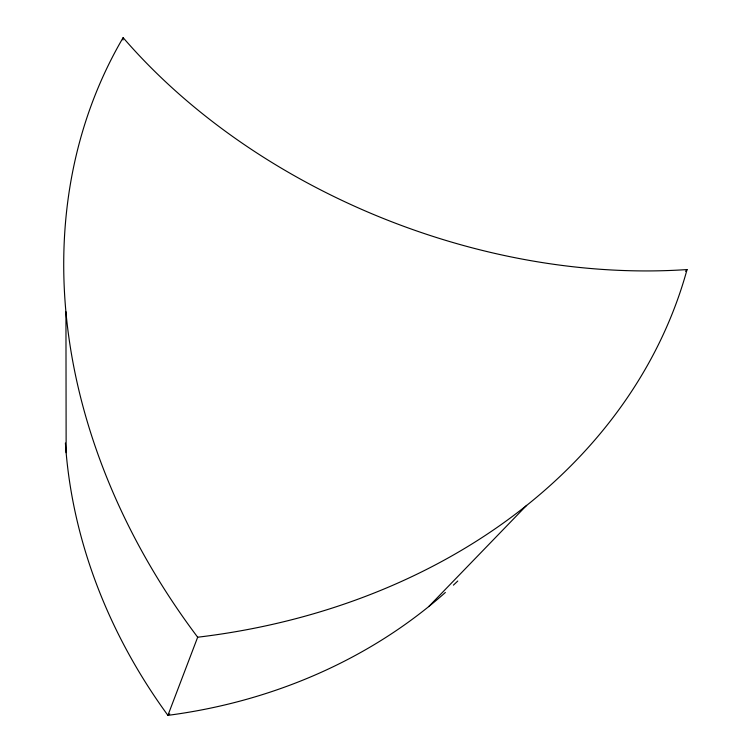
<?xml version="1.0" encoding="UTF-8"?>
<svg xmlns="http://www.w3.org/2000/svg" width="753" height="753" viewBox="0 0 753 753"><rect width="100%" height="100%" fill="white"/><g stroke="black" fill="none" stroke-linecap="round" stroke-linejoin="round"><path stroke-width="1.13" d="M122.984 39.994L123.125 37.65A523.354 364.405 20.9 0 0 687.056 269.565L685.522 271.334M123.125 37.65A645.321 515.523 36.1 0 0 197.672 637.217L167.91 715.35A500.811 431.798 4.3 0 0 445.362 592.479M428.711 606.598L526.639 505.376M169.773 713.91L167.91 715.35A513.706 438.98 39.1 0 1 65.398 443.037M65.944 311.789L66.142 452.694M457.768 581.015A500.811 431.798 4.3 0 1 453.391 585.156M687.056 269.565A625.875 504.171 6.6 0 1 197.672 637.217"/></g></svg>
